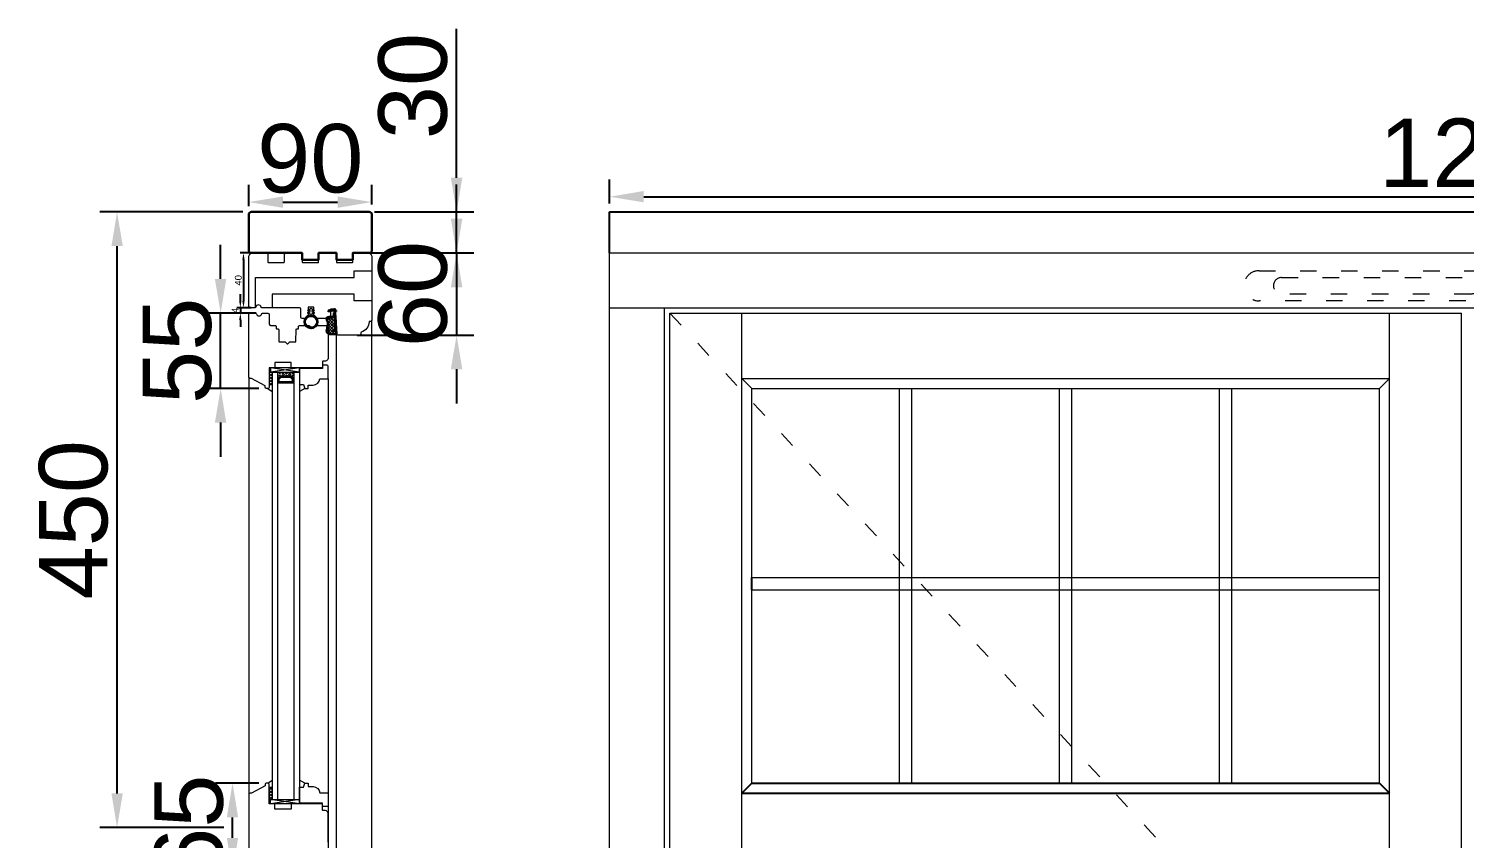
# Model space of a CAD drawing. Header units: millimetres. Extents: x 0 to 182016, y 11 to 3710.
# Drawn here: x 1852 to 2901, y 2219 to 2811 of the extents above; entities that cross this region are included whole.
import ezdxf

# ---------------------------------------------------------------- set-up
doc = ezdxf.new("R2010")
doc.units = ezdxf.units.MM
doc.linetypes.add('ACAD_ISO03W100', pattern=[30, 12, -18])
for name, color, linetype, lineweight in [('Matmenys', 10, 'Continuous', 20), ('OTHER', 251, 'Continuous', 13), ('Stakta', 7, 'Continuous', 25), ('Testinės profilio linijos', 7, 'Continuous', 5)]:
    doc.layers.add(name, color=color, linetype=linetype, lineweight=lineweight)
doc.layers.add('Stiklo paketas', color=7, linetype='Continuous')
doc.styles.get("Standard").update_dxf_attribs({"font": 'arial.ttf'})
doc.dimstyles.new('2', dxfattribs={"dimscale": 2, "dimtxt": 2.5, "dimasz": 2.5, "dimexe": 1.25, "dimexo": 0.625, "dimtad": 1, "dimtxsty": 'Standard', "dimcen": 2.5, "dimadec": 0, "dimazin": 0, "dimtfac": 1, "dimtmove": 0, "dimatfit": 3, "dimfxl": 1, "dimarcsym": 0})
doc.dimstyles.new('Padidinti matmenys', dxfattribs={"dimscale": 10, "dimtxt": 5, "dimasz": 2.5, "dimexe": 1.25, "dimexo": 0.625, "dimtad": 1, "dimdec": 1, "dimtxsty": 'Standard', "dimcen": 2.5, "dimadec": 0, "dimazin": 0, "dimtfac": 1, "dimtdec": 1, "dimtmove": 0, "dimatfit": 3, "dimfxl": 1, "dimarcsym": 0})

# ---------------------------------------------------------------- blocks, each defined once
blk = doc.blocks.new('*D1320')
at = {"color": 0, "lineweight": -2, "transparency": 16777216}
for p, q in [((2276.9, 2683.4), (2276.9, 2700.8)), ((3556.9, 2683.4), (3556.9, 2700.8)), ((2301.9, 2688.3), (3531.9, 2688.3))]:
    blk.add_line(p, q, dxfattribs=at)
at = {"color": 0, "transparency": 16777216}
for points in [[(2301.9, 2692.5), (2301.9, 2684.2), (2276.9, 2688.3)], [(3531.9, 2692.5), (3531.9, 2684.2), (3556.9, 2688.3)]]:
    blk.add_solid(points, dxfattribs=at)
at = {"layer": 'Defpoints', "color": 0, "transparency": 16777216}
for p in [(3556.9, 2688.3), (2276.9, 2677.2), (3556.9, 2677.2)]:
    blk.add_point(p, dxfattribs=at)
at = {"color": 0, "lineweight": 5, "transparency": 16777216, "insert": (2916.9, 2720.1), "char_height": 50, "attachment_point": 5}
blk.add_mtext('1280', dxfattribs=at)
blk = doc.blocks.new('*D1327')
at = {"layer": 'Defpoints', "color": 0, "transparency": 16777216}
for p in [(2021.7, 2647.2), (2009.4, 2607.2), (2016.2, 2607.2)]:
    blk.add_point(p, dxfattribs=at)
at = {"layer": 'Matmenys', "color": 0, "lineweight": -2, "transparency": 16777216}
for p, q in [((2020.5, 2647.2), (2006.9, 2647.2)), ((2009.4, 2642.2), (2009.4, 2612.2)), ((2015, 2607.2), (2006.9, 2607.2))]:
    blk.add_line(p, q, dxfattribs=at)
at = {"layer": 'Matmenys', "color": 0, "transparency": 16777216}
for points in [[(2008.5, 2642.2), (2010.2, 2642.2), (2009.4, 2647.2)], [(2008.5, 2612.2), (2010.2, 2612.2), (2009.4, 2607.2)]]:
    blk.add_solid(points, dxfattribs=at)
at = {"layer": 'Matmenys', "color": 0, "lineweight": 5, "transparency": 16777216, "insert": (2005.6, 2627.2), "char_height": 5, "attachment_point": 5, "rotation": 90}
blk.add_mtext('40', dxfattribs=at)
blk = doc.blocks.new('*D1328')
at = {"color": 0, "lineweight": -2, "transparency": 16777216}
for p, q in [((2165.1, 2672.2), (2165.1, 2697.2)), ((2101, 2647.2), (2177.6, 2647.2)), ((2165.1, 2647.2), (2165.1, 2587.2)), ((2092.5, 2587.2), (2177.6, 2587.2)), ((2165.1, 2562.2), (2165.1, 2537.2))]:
    blk.add_line(p, q, dxfattribs=at)
at = {"color": 0, "transparency": 16777216}
for points in [[(2160.9, 2672.2), (2169.3, 2672.2), (2165.1, 2647.2)], [(2160.9, 2562.2), (2169.3, 2562.2), (2165.1, 2587.2)]]:
    blk.add_solid(points, dxfattribs=at)
at = {"layer": 'Defpoints', "color": 0, "transparency": 16777216}
for p in [(2094.7, 2647.2), (2086.2, 2587.2), (2165.1, 2587.2)]:
    blk.add_point(p, dxfattribs=at)
at = {"color": 0, "lineweight": 5, "transparency": 16777216, "insert": (2133.3, 2617.2), "char_height": 50, "attachment_point": 5, "rotation": 90}
blk.add_mtext('60', dxfattribs=at)
blk = doc.blocks.new('*D1329')
at = {"color": 0, "lineweight": -2, "transparency": 16777216}
for p, q in [((1992.7, 2628.2), (1992.7, 2653.2)), ((2018.7, 2603.2), (1980.2, 2603.2)), ((1992.7, 2548.2), (1992.7, 2603.2)), ((2020.5, 2548.2), (1980.2, 2548.2)), ((1992.7, 2523.2), (1992.7, 2498.2))]:
    blk.add_line(p, q, dxfattribs=at)
at = {"color": 0, "transparency": 16777216}
for points in [[(1988.5, 2628.2), (1996.8, 2628.2), (1992.7, 2603.2)], [(1988.5, 2523.2), (1996.8, 2523.2), (1992.7, 2548.2)]]:
    blk.add_solid(points, dxfattribs=at)
at = {"layer": 'Defpoints', "color": 0, "transparency": 16777216}
for p in [(1992.7, 2603.2), (2025, 2603.2), (2026.7, 2548.2)]:
    blk.add_point(p, dxfattribs=at)
at = {"color": 0, "lineweight": 5, "transparency": 16777216, "insert": (1961, 2575.7), "char_height": 50, "attachment_point": 5, "rotation": 90}
blk.add_mtext('55', dxfattribs=at)
blk = doc.blocks.new('*D1330')
at = {"color": 0, "lineweight": -2, "transparency": 16777216}
for p, q in [((2013.2, 2681.4), (2013.2, 2696.9)), ((2103.2, 2682.6), (2103.2, 2696.9)), ((2038.2, 2684.4), (2078.2, 2684.4))]:
    blk.add_line(p, q, dxfattribs=at)
at = {"color": 0, "transparency": 16777216}
for points in [[(2038.2, 2688.5), (2038.2, 2680.2), (2013.2, 2684.4)], [(2078.2, 2688.5), (2078.2, 2680.2), (2103.2, 2684.4)]]:
    blk.add_solid(points, dxfattribs=at)
at = {"layer": 'Defpoints', "color": 0, "transparency": 16777216}
for p in [(2013.2, 2675.2), (2103.2, 2684.4), (2103.2, 2676.3)]:
    blk.add_point(p, dxfattribs=at)
at = {"color": 0, "lineweight": 5, "transparency": 16777216, "insert": (2058.2, 2716.1), "char_height": 50, "attachment_point": 5}
blk.add_mtext('90', dxfattribs=at)
blk = doc.blocks.new('*D1331')
at = {"layer": 'Defpoints', "color": 0, "transparency": 16777216}
for p in [(2007.1, 2603.2), (2016.2, 2607.2), (2016.5, 2603.2)]:
    blk.add_point(p, dxfattribs=at)
at = {"layer": 'Matmenys', "color": 0, "lineweight": -2, "transparency": 16777216}
for p, q in [((2007.1, 2612.2), (2007.1, 2617.2)), ((2015, 2607.2), (2004.6, 2607.2)), ((2015.2, 2603.2), (2004.6, 2603.2)), ((2007.1, 2607.2), (2007.1, 2603.2)), ((2007.1, 2598.2), (2007.1, 2593.2))]:
    blk.add_line(p, q, dxfattribs=at)
at = {"layer": 'Matmenys', "color": 0, "transparency": 16777216}
for points in [[(2006.2, 2612.2), (2007.9, 2612.2), (2007.1, 2607.2)], [(2006.2, 2598.2), (2007.9, 2598.2), (2007.1, 2603.2)]]:
    blk.add_solid(points, dxfattribs=at)
at = {"layer": 'Matmenys', "color": 0, "lineweight": 5, "transparency": 16777216, "insert": (2003.3, 2605.2), "char_height": 5, "attachment_point": 5, "rotation": 90}
blk.add_mtext('4', dxfattribs=at)
blk = doc.blocks.new('*D1980')
at = {"color": 0, "lineweight": -2, "ltscale": 0.1, "transparency": 16777216}
for p, q in [((2165.1, 2702.2), (2165.1, 2811.1)), ((2105.2, 2677.2), (2177.6, 2677.2)), ((2165.1, 2647.2), (2165.1, 2677.2)), ((2105.2, 2647.2), (2177.6, 2647.2)), ((2165.1, 2622.2), (2165.1, 2597.2))]:
    blk.add_line(p, q, dxfattribs=at)
at = {"color": 0, "ltscale": 0.1, "transparency": 16777216}
for points in [[(2160.9, 2702.2), (2169.3, 2702.2), (2165.1, 2677.2)], [(2160.9, 2622.2), (2169.3, 2622.2), (2165.1, 2647.2)]]:
    blk.add_solid(points, dxfattribs=at)
at = {"layer": 'Defpoints', "color": 0, "ltscale": 0.1, "transparency": 16777216}
for p in [(2098.9, 2677.2), (2165.1, 2677.2), (2098.9, 2647.2)]:
    blk.add_point(p, dxfattribs=at)
at = {"color": 0, "ltscale": 0.1, "transparency": 16777216, "insert": (2133.3, 2769.2), "char_height": 50, "attachment_point": 5, "rotation": 90}
blk.add_mtext('30', dxfattribs=at)
blk = doc.blocks.new('tv')
at = {"linetype": 'ACAD_ISO03W100', "lineweight": 5}
for p, q in [((29400.1, 41533.7), (29731.1, 41533.7)), ((29731.1, 41511.7), (29400.1, 41511.7))]:
    blk.add_line(p, q, dxfattribs=at)
for points in [[(29416.6, 41528.7), (29554.6, 41528.7, -1), (29554.6, 41516.7), (29416.6, 41516.7, -1)], [(29576.6, 41516.7, -1), (29576.6, 41528.7), (29714.6, 41528.7, -1), (29714.6, 41516.7)]]:
    blk.add_lwpolyline(points, format="xyb", close=True, dxfattribs=at)
for centre, start, end in [((29400.1, 41522.7), 90, 270), ((29731.1, 41522.7), 270, 90)]:
    blk.add_arc(centre, 11, start, end, dxfattribs=at)
blk = doc.blocks.new('*D2002')
at = {"color": 0, "lineweight": -2, "ltscale": 0.1, "transparency": 16777216}
for p, q in [((2020.5, 2259.7), (1988.9, 2259.7)), ((2001.4, 2219.7), (2001.4, 2234.7)), ((2020.5, 2194.7), (1988.9, 2194.7))]:
    blk.add_line(p, q, dxfattribs=at)
at = {"color": 0, "ltscale": 0.1, "transparency": 16777216}
for points in [[(1997.2, 2234.7), (2005.5, 2234.7), (2001.4, 2259.7)], [(1997.2, 2219.7), (2005.5, 2219.7), (2001.4, 2194.7)]]:
    blk.add_solid(points, dxfattribs=at)
at = {"layer": 'Defpoints', "color": 0, "ltscale": 0.1, "transparency": 16777216}
for p in [(2001.4, 2259.7), (2026.7, 2259.7), (2026.7, 2194.7)]:
    blk.add_point(p, dxfattribs=at)
at = {"color": 0, "ltscale": 0.1, "transparency": 16777216, "insert": (1969.6, 2227.2), "char_height": 50, "attachment_point": 5, "rotation": 90}
blk.add_mtext('65', dxfattribs=at)
blk = doc.blocks.new('*D2003')
at = {"color": 0, "lineweight": -2, "ltscale": 0.1, "transparency": 16777216}
for p, q in [((2009, 2677.2), (1904.5, 2677.2)), ((1917, 2252.2), (1917, 2652.2)), ((1995.1, 2227.2), (1904.5, 2227.2))]:
    blk.add_line(p, q, dxfattribs=at)
at = {"color": 0, "ltscale": 0.1, "transparency": 16777216}
for points in [[(1912.9, 2652.2), (1921.2, 2652.2), (1917, 2677.2)], [(1912.9, 2252.2), (1921.2, 2252.2), (1917, 2227.2)]]:
    blk.add_solid(points, dxfattribs=at)
at = {"layer": 'Defpoints', "color": 0, "ltscale": 0.1, "transparency": 16777216}
for p in [(1917, 2677.2), (2015.2, 2677.2), (2001.4, 2227.2)]:
    blk.add_point(p, dxfattribs=at)
at = {"color": 0, "ltscale": 0.1, "transparency": 16777216, "insert": (1885.3, 2452.2), "char_height": 50, "attachment_point": 5, "rotation": 90}
blk.add_mtext('450', dxfattribs=at)

msp = doc.modelspace()

# ---------------------------------------------------------------- hatches: boundary and pattern name
at = {"lineweight": 0, "ltscale": 0.5}
h = msp.add_hatch(dxfattribs=at)
h.set_pattern_fill('ANSI37', color=256, scale=0.5, style=0)
h.set_pattern_definition([(45, (2028.236, 2563.6922), (-1.12253, 1.12253), []), (135, (2028.236, 2563.6922), (-1.12253, -1.12253), [])])
h.paths.add_polyline_path([(2030.2360069, 2551.1922216), (2030.2360069, 2560.1922216), (2028.2360069, 2560.1922216), (2028.2360069, 2551.1922216)])
at = {"lineweight": 0}
h = msp.add_hatch(dxfattribs=at)
h.set_pattern_fill('HEX', color=256, scale=0.25, style=0)
h.set_pattern_definition([(360, (-10873.173, 20907.4632), (-7e-16, -1.374815), [0.79375, -1.5875]), (240, (-10873.173, 20907.4632), (-1.190624716, 0.6874075), [0.79375, -1.5875]), (300, (-10872.3792, 20907.4632), (-1.190624716, -0.6874075), [0.79375, -1.5875])])
h.paths.add_polyline_path([(2034.2352978, 2560.1922216), (2034.2352978, 2555.1922216), (2036.2352978, 2557.1922216), (2044.2352978, 2557.1922216), (2046.2352978, 2555.1922216), (2046.2360069, 2560.1922216)])
h = msp.add_hatch(dxfattribs=at)
h.set_pattern_fill('JIS_WOOD', color=256, style=0)
h.set_pattern_definition([(315, (-10873.173, 20907.46325), (-0.5, -0.5), [])])
h.paths.add_polyline_path([(2044.2352978, 2557.1922216), (2036.2352978, 2557.1922216), (2034.2352978, 2555.1922216), (2034.2352978, 2552.1922216), (2046.2718804, 2552.1744882), (2046.2352978, 2555.1922216)])
h.paths.add_polyline_path([(2036.6495114, 2556.1922216), (2043.8210843, 2556.1922216), (2045.2352978, 2554.7780081), (2045.2352978, 2553.1922216), (2035.2352978, 2553.1922216), (2035.2352978, 2554.7780081)], flags=16)
at = {"lineweight": 0, "ltscale": 0.5}
h = msp.add_hatch(dxfattribs=at)
h.set_pattern_fill('ANSI37', color=256, scale=0.5, style=0)
h.set_pattern_definition([(45, (2028.236, 1203.8163), (-1.122532, 1.122532), []), (135, (2028.236, 1203.8163), (-1.122532, -1.122532), [])])
h.paths.add_polyline_path([(2030.2360073, 2256.6690019), (2030.2360073, 2247.6690019), (2028.2360073, 2247.6690019), (2028.2360073, 2256.6690019)])
at = {"layer": 'Matmenys'}
h = msp.add_hatch(dxfattribs=at)
h.set_pattern_fill('ANSI37', color=252, scale=0.5, angle=-180, style=0)
h.set_pattern_definition([(225, (-153592.0601, -1098018.8803), (1.1225320151, -1.1225320151), []), (315, (-153592.0601, -1098018.8803), (1.1225320151, 1.1225320151), [])])
edge = h.paths.add_edge_path()
edge.add_arc((2076.3557368, 2590.7063735), 0.1, 273.5893456117, 363.5893456117, ccw=False)
edge.add_line((2076.3619973, 2590.6065696), (2074.8143115, 2590.5094864))
edge.add_arc((2074.8299628, 2590.2599768), 0.25, 93.5893456117, 273.5893456117)
edge.add_line((2074.845614, 2590.0104672), (2076.8923189, 2590.1388529))
edge.add_arc((2076.8860584, 2590.2386567), 0.1, 273.5893456117, 363.589345619)
edge.add_line((2076.9858623, 2590.2449172), (2077.0615053, 2590.2496622))
edge.add_line((2077.0615053, 2590.2496622), (2077.1858196, 2588.2678613))
edge.add_spline(control_points=[(2077.1858196, 2588.2678613), (2077.1740173, 2588.1887028), (2077.1628418, 2588.1187111), (2077.1410479, 2588.0349603), (2077.131662, 2588.011396), (2077.1189672, 2587.987513), (2077.1127179, 2587.9794534), (2077.0871291, 2587.9549655), (2077.0578921, 2587.9360727), (2076.9535723, 2587.9023693), (2076.8806401, 2587.8892474), (2076.627657, 2587.8695452), (2076.4138229, 2587.8800435), (2075.9713445, 2587.8993717), (2075.7520156, 2587.9038471), (2075.3321247, 2587.9049232), (2075.1290386, 2587.9018913), (2074.5388312, 2587.8891808), (2074.1707811, 2587.8760044), (2073.4175997, 2587.8762661), (2073.0408498, 2587.8947624), (2072.4477454, 2587.9979488), (2072.2201744, 2588.0578428), (2071.8230732, 2588.2108784), (2071.6512856, 2588.2936278), (2071.3101178, 2588.497628), (2071.1439152, 2588.6177428), (2070.8527554, 2588.8851879), (2070.7291754, 2589.0328616), (2070.5694567, 2589.3140461), (2070.5219027, 2589.4493424), (2070.4622978, 2589.7506412), (2070.4515944, 2589.9142412), (2070.4653383, 2590.498838), (2070.5600926, 2590.9627536), (2070.7318348, 2591.8552497), (2070.8155294, 2592.2823299), (2071.0267157, 2593.3606785), (2071.1604498, 2594.0187291), (2071.2853758, 2595.011831), (2071.3158697, 2595.3154322), (2071.3402051, 2595.9374758), (2071.3326644, 2596.2533798), (2071.24778, 2596.8025881), (2071.1864414, 2597.0386715), (2071.0139811, 2597.4393229), (2070.9191326, 2597.5979554), (2070.7348642, 2597.8966142), (2070.6450067, 2598.0380715), (2070.4889236, 2598.3398543), (2070.4189535, 2598.5049071), (2070.2992223, 2598.8700288), (2070.2562197, 2599.0709789), (2070.232321, 2599.4103955), (2070.2455268, 2599.552381), (2070.3055661, 2599.7476017), (2070.3423062, 2599.8129295), (2070.4508554, 2599.9396528), (2070.5229215, 2599.9988307), (2070.7870091, 2600.1559082), (2071.0281174, 2600.2374079), (2071.5785284, 2600.3540252), (2071.8867235, 2600.3905567), (2072.4829413, 2600.4438282), (2072.7704923, 2600.4630506), (2073.3009821, 2600.5064101), (2073.5492406, 2600.5285463), (2073.9540429, 2600.5647606), (2074.1114462, 2600.578847), (2074.4353786, 2600.6069691), (2074.6136958, 2600.6220052), (2074.9165629, 2600.6902902), (2075.0343849, 2600.7259252), (2075.2468637, 2600.821522), (2075.3407785, 2600.8746689), (2075.4859722, 2600.9933096), (2075.5409904, 2601.0489319), (2075.6300823, 2601.1726991), (2075.6629617, 2601.2363261), (2075.7111299, 2601.3551902), (2075.7280111, 2601.4122672), (2075.7539551, 2601.5128476), (2075.7636726, 2601.5572432), (2075.7727086, 2601.5982395)], knot_values=[0, 0, 0, 0, 0.2245066002, 0.2245066002, 0.377043448, 0.377043448, 0.5295802957, 0.5295802957, 0.8082977366, 0.8082977366, 1.0870151774, 1.0870151774, 1.6244414062, 1.6244414062, 2.161867635, 2.161867635, 2.6992938638, 2.6992938638, 3.7741463214, 3.7741463214, 5.0334406395, 5.0334406395, 5.8656302806, 5.8656302806, 6.5060139406, 6.5060139406, 7.1463976006, 7.1463976006, 7.7996240151, 7.7996240151, 8.3563201169, 8.3563201169, 8.9130162187, 8.9130162187, 10.239934143, 10.239934143, 11.5668520673, 11.5668520673, 13.5970761059, 13.5970761059, 14.4582175179, 14.4582175179, 15.3193589298, 15.3193589298, 15.9856015553, 15.9856015553, 16.5061017172, 16.5061017172, 17.0266018791, 17.0266018791, 17.547102041, 17.547102041, 18.1672448488, 18.1672448488, 18.7176261004, 18.7176261004, 19.1465766047, 19.1465766047, 19.5755271091, 19.5755271091, 20.3898249977, 20.3898249977, 21.2041228863, 21.2041228863, 21.9655448497, 21.9655448497, 22.7269668131, 22.7269668131, 23.2229068178, 23.2229068178, 23.7188468224, 23.7188468224, 24.0184411081, 24.0184411081, 24.2549295987, 24.2549295987, 24.4119994701, 24.4119994701, 24.5501072405, 24.5501072405, 24.6882150108, 24.6882150108, 24.8099116426, 24.8099116426, 24.8099116426, 24.8099116426], degree=3, periodic=0)
edge.add_line((2075.7727086, 2601.5982395), (2076.4555406, 2590.712634))

# ---------------------------------------------------------------- linework, layer by layer
at = {"ltscale": 0.1}
for p, q in [((2276.9296579, 2677.192222), (3556.9074518, 2677.192222)), ((2276.9296579, 2647.192222), (2276.9296579, 2677.192222)), ((2380.9296583, 2400.9256242), (2380.9296583, 2409.9256242)), ((2380.9296583, 2259.6690019), (2839.418555, 2259.6690019)), ((2373.612564, 2252.3519076), (2846.7356494, 2252.3519076))]:
    msp.add_line(p, q, dxfattribs=at)
at = {"lineweight": 5}
for p, q in [((2276.9296579, 2647.192222), (3556.9074518, 2647.192222)), ((2276.9296579, 1347.5116013), (2276.9296579, 2647.192222)), ((2276.9296579, 2607.1922216), (3556.9074518, 2607.1922216)), ((2316.9296579, 1347.5116013), (2316.9296579, 2607.1922216)), ((2320.9296579, 2603.1922216), (2899.418555, 2603.1922216)), ((2320.9296579, 1354.9617728), (2320.9296579, 2603.1922216)), ((2373.612564, 1354.9617728), (2373.612564, 2603.1922216)), ((2846.7356494, 1354.9617728), (2846.7356494, 2603.1922216)), ((2899.418555, 1354.9617728), (2899.418555, 2603.1922216)), ((2373.612564, 2555.5093159), (2846.7356494, 2555.5093159)), ((2380.9296583, 2548.1922216), (2373.612564, 2555.5093159)), ((2839.418555, 2548.1922216), (2846.7356494, 2555.5093159)), ((2380.9296583, 2548.1922216), (2839.418555, 2548.1922216)), ((2380.9296583, 2259.6690019), (2380.9296583, 2548.1922216)), ((2488.8046583, 2259.6690019), (2488.8046583, 2548.1922216)), ((2497.8046583, 2259.6690019), (2497.8046583, 2548.1922216)), ((2605.6796583, 2259.6690019), (2605.6796583, 2548.1922216)), ((2614.6796583, 2259.6690019), (2614.6796583, 2548.1922216)), ((2722.5546583, 2259.6690019), (2722.5546583, 2548.1922216)), ((2731.5546583, 2259.6690019), (2731.5546583, 2548.1922216)), ((2839.418555, 2259.6690019), (2839.418555, 2548.1922216)), ((2380.9296583, 2409.9256242), (2839.418555, 2409.9256242)), ((2380.9296583, 2400.9256242), (2839.418555, 2400.9256242))]:
    msp.add_line(p, q, dxfattribs=at)
for p, q in [((2075.4933419, 2606.0518615), (2071.1462514, 2605.068415)), ((2071.1462514, 2605.068415), (2071.3669062, 2604.093063)), ((2074.5869128, 2604.8215282), (2071.3669062, 2604.093063)), ((2075.5250485, 2605.546399), (2074.4765853, 2605.3092042)), ((2074.4765853, 2605.3092042), (2074.5869128, 2604.8215282)), ((2075.9831221, 2606.2304498), (2075.4841029, 2606.1991474)), ((2075.4841029, 2606.1991474), (2075.4933419, 2606.0518615)), ((2075.5250485, 2605.546399), (2076.4555406, 2590.712634)), ((2077.0495868, 2605.2001086), (2075.9831221, 2606.2304498)), ((2076.0287422, 2605.5031811), (2076.9858623, 2590.2449172)), ((2077.0964848, 2604.4524679), (2076.0287422, 2605.5031811)), ((2077.0495868, 2605.2001086), (2077.0964848, 2604.4524679)), ((2076.3619973, 2590.6065696), (2074.8143115, 2590.5094864)), ((2076.8923189, 2590.1388529), (2074.845614, 2590.0104672)), ((2076.9858623, 2590.2449172), (2077.0615053, 2590.2496622))]:
    msp.add_line(p, q)
at = {"color": 1}
for p, q in [((2075.4797404, 2601.6628123), (2075.3693109, 2603.4232636)), ((2077.1858196, 2588.2678613), (2076.2301624, 2603.502806)), ((2077.4825397, 2588.223621), (2076.521245, 2603.5484365))]:
    msp.add_line(p, q, dxfattribs=at)
at = {"linetype": 'ACAD_ISO03W100', "lineweight": 5}
msp.add_line((2320.9296579, 2603.1922216), (2899.418555, 1979.0769972), dxfattribs=at)
at = {"lineweight": 0}
for p, q in [((2050.2352978, 2560.1922216), (2029.2352978, 2563.1922216)), ((2050.2352978, 2563.1922216), (2029.2352978, 2560.1922216)), ((2028.2360069, 2551.1922216), (2030.2360069, 2551.1922216)), ((2027.2360069, 2548.1922216), (2030.2360069, 2545.9055565)), ((2054.2360069, 2548.1922216), (2050.2360069, 2545.9055565)), ((2027.2360073, 2259.6690019), (2030.2360073, 2261.955667)), ((2028.2360073, 2256.6690019), (2030.2360073, 2256.6690019)), ((2054.2360073, 2259.6690019), (2050.2360073, 2261.955667)), ((2028.2360073, 2247.6690019), (2031.2360073, 2247.6690019)), ((2050.2352983, 2247.6690019), (2029.2352983, 2244.6690019)), ((2050.2352983, 2244.6690019), (2029.2352983, 2247.6690019))]:
    msp.add_line(p, q, dxfattribs=at)
at = {"lineweight": 9}
for p, q in [((2030.2360069, 2560.1921365), (2030.2360069, 2247.6690019)), ((2034.2360069, 2560.1921365), (2034.2360069, 2247.6690019)), ((2046.2360069, 2560.1921365), (2046.2360069, 2247.6690019)), ((2050.2360069, 2560.1921365), (2050.2360069, 2247.6690019)), ((2071.2360069, 2555.1922216), (2071.2360069, 1402.9617728))]:
    msp.add_line(p, q, dxfattribs=at)
at = {"lineweight": 30}
msp.add_lwpolyline([(2015.2447719, 2647.192222), (2051.4947727, 2647.192222), (2052.2447719, 2647.192222), (2052.2447719, 2642.192222), (2064.2447719, 2642.192222), (2064.2447719, 2647.192222), (2076.4947727, 2647.192222), (2077.2447719, 2647.192222), (2077.2447719, 2642.192222), (2089.2447719, 2642.192222), (2089.2447719, 2647.192222), (2101.2447719, 2647.192222, 0.4142135624), (2103.2447719, 2649.192222), (2103.2447719, 2675.192222), (2103.2447719, 2675.192222, 0.4142135624), (2101.2447719, 2677.192222), (2015.2447719, 2677.192222, 0.4142135624), (2013.2447719, 2675.192222), (2013.2447719, 2649.192222, 0.4142135624)], format="xyb", close=True, dxfattribs=at)
at = {"lineweight": 5}
msp.add_lwpolyline([(2018.2445699, 2607.1922216), (2018.2445699, 2629.1922216), (2090.2447719, 2629.1922216), (2090.2447719, 2634.1922216), (2103.2447719, 2634.1922216), (2103.2447719, 2612.1922216), (2090.2447719, 2612.1922216), (2090.2447719, 2617.1922216), (2030.2445699, 2617.1922216), (2030.2445699, 2607.1922216)], dxfattribs=at)
at = {"lineweight": 0}
for points in [[(2050.2352978, 2563.1922216), (2029.2352978, 2563.1922216), (2029.2352978, 2560.1922216), (2050.2352978, 2560.1922216)], [(2044.2352978, 2557.1922216), (2036.2352978, 2557.1922216), (2034.2352978, 2555.1922216), (2034.2352978, 2552.1922216), (2046.2352978, 2552.1922216), (2046.2352978, 2555.1922216)], [(2043.8210843, 2556.1922216), (2036.6495114, 2556.1922216), (2035.2352978, 2554.7780081), (2035.2352978, 2553.1922216), (2045.2352978, 2553.1922216), (2045.2352978, 2554.7780081)], [(2050.2352983, 2244.6690019), (2029.2352983, 2244.6690019), (2029.2352983, 2247.6690019), (2050.2352983, 2247.6690019)]]:
    msp.add_lwpolyline(points, close=True, dxfattribs=at)
for points in [[(2065.2360069, 2555.1922216), (2071.2360069, 2555.1922216), (2071.2360069, 2564.1922216, 0.4142135624), (2070.2360069, 2565.1922216), (2067.2360069, 2565.1922216), (2067.2360069, 2562.6922216), (2050.2360069, 2562.6922216), (2050.2360069, 2551.1922216), (2053.2360069, 2551.1922216), (2054.2360069, 2548.1922216), (2056.7360069, 2548.1922216), (2056.7360069, 2550.6922216), (2060.2610697, 2550.6922216, 0.3851703882), (2065.2360069, 2555.1922216)], [(2065.2360073, 2252.6690019), (2071.2360073, 2252.6690019), (2071.2360073, 2243.6690019, -0.4142135624), (2070.2360073, 2242.6690019), (2067.2360073, 2242.6690019), (2067.2360073, 2245.1690019), (2050.2360073, 2245.1690019), (2050.2360073, 2256.6690019), (2053.2360073, 2256.6690019), (2054.2360073, 2259.6690019), (2056.7360073, 2259.6690019), (2056.7360073, 2257.1690019), (2060.2610702, 2257.1690019, -0.3851703882), (2065.2360073, 2252.6690019)]]:
    msp.add_lwpolyline(points, format="xyb", dxfattribs=at)
at = {"ltscale": 0.1}
for points in [[(2373.612564, 2252.3519076), (2380.9296583, 2259.6690019)], [(2839.418555, 2259.6690019), (2846.7356494, 2252.3519076)]]:
    msp.add_lwpolyline(points, dxfattribs=at)
at = {"color": 18, "linetype": 'ByBlock', "true_color": 0x000000}
for radius in [4.85, 4.25]:
    msp.add_circle((2058.7349414, 2596.8661488), radius, dxfattribs=at)
for centre, radius, start, end in [((2074.8299628, 2590.2599768), 0.25, 93.5893456106, 273.5893456106), ((2076.3557368, 2590.7063735), 0.1, 273.5893456106, 3.5893456092), ((2076.8860584, 2590.2386567), 0.1, 273.5893456106, 3.5893456092)]:
    msp.add_arc(centre, radius, start, end)
at = {"color": 1}
msp.add_spline([(2077.4825397, 2588.223621), (2077.392043, 2587.8621207), (2076.1181845, 2587.5925798), (2071.4258115, 2588.0809691), (2070.3358053, 2589.1241669), (2070.3171888, 2591.2876388), (2070.6475627, 2592.9856786), (2070.9944791, 2595.1511195), (2070.7950503, 2597.1878411), (2070.3188813, 2598.0160859), (2070.038618, 2599.870626), (2072.7507965, 2600.7630719), (2074.2296721, 2600.8902395), (2074.91694, 2601.0082108), (2075.3588254, 2601.3104165), (2075.4797404, 2601.6628123)], degree=3, dxfattribs=at)
msp.add_open_spline([(2077.1858196, 2588.2678613), (2077.1740173, 2588.1887028), (2077.1628418, 2588.1187111), (2077.1410479, 2588.0349603), (2077.131662, 2588.011396), (2077.1189672, 2587.987513), (2077.1127179, 2587.9794534), (2077.0871291, 2587.9549655), (2077.0578921, 2587.9360727), (2076.9535723, 2587.9023693), (2076.8806401, 2587.8892474), (2076.627657, 2587.8695452), (2076.4138229, 2587.8800435), (2075.9713445, 2587.8993717), (2075.7520156, 2587.9038471), (2075.3321247, 2587.9049232), (2075.1290386, 2587.9018913), (2074.5388312, 2587.8891808), (2074.1707811, 2587.8760044), (2073.4175997, 2587.8762661), (2073.0408498, 2587.8947624), (2072.4477454, 2587.9979488), (2072.2201744, 2588.0578428), (2071.8230732, 2588.2108784), (2071.6512856, 2588.2936278), (2071.3101178, 2588.497628), (2071.1439152, 2588.6177428), (2070.8527554, 2588.8851879), (2070.7291754, 2589.0328616), (2070.5694567, 2589.3140461), (2070.5219027, 2589.4493424), (2070.4622978, 2589.7506412), (2070.4515944, 2589.9142412), (2070.4653383, 2590.498838), (2070.5600926, 2590.9627536), (2070.7318348, 2591.8552497), (2070.8155294, 2592.2823299), (2071.0267157, 2593.3606785), (2071.1604498, 2594.0187291), (2071.2853758, 2595.011831), (2071.3158697, 2595.3154322), (2071.3402051, 2595.9374758), (2071.3326644, 2596.2533798), (2071.24778, 2596.8025881), (2071.1864414, 2597.0386715), (2071.0139811, 2597.4393229), (2070.9191326, 2597.5979554), (2070.7348642, 2597.8966142), (2070.6450067, 2598.0380715), (2070.4889236, 2598.3398543), (2070.4189535, 2598.5049071), (2070.2992223, 2598.8700288), (2070.2562197, 2599.0709789), (2070.232321, 2599.4103955), (2070.2455268, 2599.552381), (2070.3055661, 2599.7476017), (2070.3423062, 2599.8129295), (2070.4508554, 2599.9396528), (2070.5229215, 2599.9988307), (2070.7870091, 2600.1559082), (2071.0281174, 2600.2374079), (2071.5785284, 2600.3540252), (2071.8867235, 2600.3905567), (2072.4829413, 2600.4438282), (2072.7704923, 2600.4630506), (2073.3009821, 2600.5064101), (2073.5492406, 2600.5285463), (2073.9540429, 2600.5647606), (2074.1114462, 2600.578847), (2074.4353786, 2600.6069691), (2074.6136958, 2600.6220052), (2074.9165629, 2600.6902902), (2075.0343849, 2600.7259252), (2075.2468637, 2600.821522), (2075.3407785, 2600.8746689), (2075.4859722, 2600.9933096), (2075.5409904, 2601.0489319), (2075.6300823, 2601.1726991), (2075.6629617, 2601.2363261), (2075.7111299, 2601.3551902), (2075.7280111, 2601.4122672), (2075.7539551, 2601.5128476), (2075.7636726, 2601.5572432), (2075.7727086, 2601.5982395)], degree=3, knots=[0, 0, 0, 0, 0.2245066002, 0.2245066002, 0.377043448, 0.377043448, 0.5295802957, 0.5295802957, 0.8082977366, 0.8082977366, 1.0870151774, 1.0870151774, 1.6244414062, 1.6244414062, 2.161867635, 2.161867635, 2.6992938638, 2.6992938638, 3.7741463214, 3.7741463214, 5.0334406395, 5.0334406395, 5.8656302806, 5.8656302806, 6.5060139406, 6.5060139406, 7.1463976006, 7.1463976006, 7.7996240151, 7.7996240151, 8.3563201169, 8.3563201169, 8.9130162187, 8.9130162187, 10.239934143, 10.239934143, 11.5668520673, 11.5668520673, 13.5970761059, 13.5970761059, 14.4582175179, 14.4582175179, 15.3193589298, 15.3193589298, 15.9856015553, 15.9856015553, 16.5061017172, 16.5061017172, 17.0266018791, 17.0266018791, 17.547102041, 17.547102041, 18.1672448488, 18.1672448488, 18.7176261004, 18.7176261004, 19.1465766047, 19.1465766047, 19.5755271091, 19.5755271091, 20.3898249977, 20.3898249977, 21.2041228863, 21.2041228863, 21.9655448497, 21.9655448497, 22.7269668131, 22.7269668131, 23.2229068178, 23.2229068178, 23.7188468224, 23.7188468224, 24.0184411081, 24.0184411081, 24.2549295987, 24.2549295987, 24.4119994701, 24.4119994701, 24.5501072405, 24.5501072405, 24.6882150108, 24.6882150108, 24.8099116426, 24.8099116426, 24.8099116426, 24.8099116426], dxfattribs=at)
at = {"layer": 'OTHER'}
msp.add_lwpolyline([(2058.1249153, 2601.6693587), (2058.1249153, 2603.0852675), (2056.4796339, 2603.0852675), (2056.4796339, 2603.6109496), (2058.1249153, 2604.3542906), (2058.1249153, 2605.1469103), (2056.4796339, 2605.1469103), (2056.4796339, 2605.3658011), (2058.7349414, 2606.8686823), (2060.9902489, 2605.3658011), (2060.9902489, 2605.1469103), (2059.3449676, 2605.1469103), (2059.3449676, 2604.3542906), (2060.9902489, 2603.6109496), (2060.9902489, 2603.0852675), (2059.3449676, 2603.0852675), (2059.3449676, 2601.6693587)], dxfattribs=at)
at = {"layer": 'Stakta', "color": 18, "lineweight": 5, "true_color": 0x000000}
for points in [[(2063.5481134, 2599.1922216, -0.2720281141), (2063.1113491, 2599.4488352, 0.164173551), (2060.7437064, 2601.5975463), (2060.7437064, 2607.6922216), (2056.7437064, 2607.6922216), (2056.7437064, 2601.5975463, 0.164173551), (2054.3760636, 2599.4488352, -0.2720281141), (2053.9392993, 2599.1922216), (2052.305898, 2599.1922216, -0.4116598905), (2051.3059361, 2600.1834951), (2051.2534226, 2606.2009482, 0.4116598905), (2050.2534607, 2607.1922216), (2022.6942616, 2607.1922216, -0.3563939587), (2022.2043637, 2607.5922216, 0.8164965809), (2018.2851801, 2607.5922216, -0.3563939587), (2017.7952822, 2607.1922216), (2014.7447719, 2607.1922216, -0.4142135624), (2013.2447719, 2608.6922216), (2013.2447719, 2644.192222, -0.4142135624), (2016.2447719, 2647.192222), (2026.2447719, 2647.192222, -0.4142135624), (2027.2447719, 2646.192222), (2027.2447719, 2640.692222, 0.4142135624), (2027.7447719, 2640.192222), (2038.7447719, 2640.192222, 0.4142135624), (2039.2447719, 2640.692222), (2039.2447719, 2645.992222, -0.4142135624), (2040.2447719, 2646.992222), (2051.2447719, 2646.992222, -0.4142135624), (2052.2447719, 2645.992222), (2052.2447719, 2640.692222, 0.4142135624), (2052.7447719, 2640.192222), (2063.7447719, 2640.192222, 0.4142135624), (2064.2447719, 2640.692222), (2064.2447719, 2645.992222, -0.4142135624), (2065.2447719, 2646.992222), (2076.2447719, 2646.992222, -0.4142135624), (2077.2447719, 2645.992222), (2077.2447719, 2640.692222, 0.4142135624), (2077.7447719, 2640.192222), (2088.7447719, 2640.192222, 0.4142135624), (2089.2447719, 2640.692222), (2089.2447719, 2646.192222, -0.4142135624), (2090.2447719, 2647.192222), (2100.2447719, 2647.192222, -0.4142135624), (2103.2447719, 2644.192222), (2103.2447719, 2598.1922216, -0.4142135624), (2102.2447719, 2597.1922216), (2101.5354452, 2597.1922216, 0.4001549105), (2101.2357942, 2596.906687, -0.3090857966), (2095.4475109, 2589.2573763, 0.3199404334), (2095.2428811, 2588.9755532), (2095.2359689, 2588.1834951, -0.4116598905), (2094.2360069, 2587.1922216), (2078.3408055, 2587.1922216, -0.4116598905), (2077.3408436, 2588.1834951), (2077.2534226, 2598.2009482, 0.2023892741), (2076.9447719, 2598.9147788), (2076.9447719, 2606.1922216), (2072.9447719, 2606.1922216), (2072.9447719, 2599.1922216)], [(2033.6257136, 2591.6922216), (2034.6788352, 2591.6922216, -0.4091108014), (2035.178759, 2591.2009478), (2035.3308618, 2582.4869859, 0.4091108014), (2035.6308161, 2582.1922216), (2039.6546361, 2582.1922216, -0.1989123674), (2040.0081895, 2582.045775), (2041.2738749, 2580.7800896, 0.4142135624), (2041.698139, 2580.7800896), (2042.9638244, 2582.045775, -0.1989123674), (2043.3173778, 2582.1922216), (2047.3411978, 2582.1922216, 0.4091108014), (2047.6411521, 2582.4869859), (2047.7932548, 2591.2009478, -0.4091108014), (2048.2931787, 2591.6922216), (2049.3463003, 2591.6922216, 0.4040262259), (2049.6461176, 2591.9817518), (2049.7064578, 2593.7096714, -0.4040262258), (2050.2061533, 2594.1922216), (2057.2865172, 2594.1922216, -0.3563939587), (2057.7764152, 2593.7922216, 0.8164965809), (2061.6955987, 2593.7922216, -0.3563939587), (2062.1854967, 2594.1922216), (2070.2360069, 2594.1922216, -0.4142135624), (2071.2360069, 2593.1922216), (2071.2360069, 2570.1922216, -0.4142135624), (2069.2360069, 2568.1922216), (2067.5334003, 2568.1922216, 0.4116598905), (2067.2334117, 2567.8948396), (2067.196698, 2563.6878584, -0.4116598905), (2066.696717, 2563.1922216), (2044.76657, 2563.1922216, -0.4116598905), (2044.2665891, 2563.6878584), (2044.2386022, 2566.8948396, 0.4116598905), (2043.9386136, 2567.1922216), (2032.5334003, 2567.1922216, 0.4116598905), (2032.2334117, 2566.8948396), (2032.2054248, 2563.6878584, -0.4116598905), (2031.7054439, 2563.1922216), (2028.2360069, 2563.1922216), (2028.2360069, 2549.1922216, -0.4142135624), (2027.2360069, 2548.1922216), (2026.2447719, 2548.1922216, -0.4116598905), (2025.24481, 2549.1834951), (2025.2360069, 2550.1922216), (2015.3460787, 2555.4507897, 0.1227845609), (2015.1113429, 2555.5093159), (2014.2360069, 2555.5093159, -0.4142135624), (2013.2360069, 2556.5093159), (2013.2360069, 2602.1922216, -0.4142135624), (2014.2360069, 2603.1922216), (2018.2865172, 2603.1922216, -0.3563939587), (2018.7764152, 2602.7922216, 0.8164965809), (2022.6955987, 2602.7922216, -0.3563939587), (2023.1854967, 2603.1922216), (2027.1661539, 2603.1922216, -0.4116598905), (2028.1661159, 2602.2009482), (2028.2273562, 2595.1834951, 0.4116598905), (2029.2273182, 2594.1922216), (2032.7658436, 2594.1922216, -0.4040361542), (2033.2655561, 2593.7096714), (2033.3258963, 2591.9817518, 0.4040262258)]]:
    msp.add_lwpolyline(points, format="xyb", close=True, dxfattribs=at)
at = {"layer": 'Stiklo paketas', "lineweight": 5}
msp.add_lwpolyline([(2071.2360073, 2216.6690019), (2071.2360073, 2237.6690019, 0.4142135624), (2069.2360073, 2239.6690019), (2067.5334007, 2239.6690019, -0.4116598905), (2067.2334121, 2239.966384), (2067.1966983, 2244.1733652, 0.4116598905), (2066.6967174, 2244.6690019), (2044.2360073, 2244.6690019), (2044.2360073, 2240.6690019), (2032.2360073, 2240.6690019), (2032.2360073, 2244.6690019), (2028.2360073, 2244.6690019), (2028.2360073, 2258.6690019, 0.4142135624), (2027.2360073, 2259.6690019), (2026.2360073, 2259.6690019, 0.4142135624), (2025.2360073, 2258.6690019), (2025.2360073, 2257.6690019), (2015.2360073, 2252.3519076), (2014.2360073, 2252.3519076, 0.4142135624), (2013.2360073, 2251.3519076), (2013.2360073, 2203.6503757, 0.2773245441)], format="xyb", dxfattribs=at)
at = {"layer": 'Testinės profilio linijos', "lineweight": 5}
for p, q in [((2077.2360069, 1361.0302358), (2077.2360069, 2598.37824)), ((2103.2360071, 1361.1611677), (2103.2360059, 2598.0601039)), ((2013.2360075, 2556.5082462), (2013.2360069, 1400.980399))]:
    msp.add_line(p, q, dxfattribs=at)

# ---------------------------------------------------------------- block references
at = {"color": 1}
msp.add_blockref('tv', (-26648.6642773, -38899.4906216), dxfattribs=at)

# ---------------------------------------------------------------- dimensions: what is measured, and where the dimension line sits
at = {"color": 1, "ltscale": 0.1}
for base, p1, p2, picture, middle in [((2165.1039908, 2677.192222), (2098.9002836, 2647.192222), (2098.9002836, 2677.192222), '*D1980', (2133.3082882, 2769.1516354)), ((1917.0413785, 2677.192222), (2001.3606451, 2227.1690019), (2015.2447719, 2677.192222), '*D2003', (1885.2627291, 2452.180612))]:
    dim = msp.add_linear_dim(base=base, p1=p1, p2=p2, angle=90, dimstyle='Padidinti matmenys', dxfattribs=at)
    dim.commit()
    dim.dimension.update_dxf_attribs({"geometry": picture, "text_midpoint": middle})
at = {"color": 1, "lineweight": 5}
dim = msp.add_linear_dim(base=(2103.2447719, 2684.3631157), p1=(2013.2447719, 2675.192222), p2=(2103.2447719, 2676.3435327), dimstyle='Padidinti matmenys', dxfattribs=at)
dim.commit()
dim.dimension.update_dxf_attribs({"geometry": '*D1330', "text_midpoint": (2058.2447719, 2684.3631157), "dimtype": 160})
dim = msp.add_linear_dim(base=(3556.9074518, 2688.3307221), p1=(2276.9296579, 2677.192222), p2=(3556.9074518, 2677.192222), dimstyle='Padidinti matmenys', dxfattribs=at)
dim.commit()
dim.dimension.update_dxf_attribs({"geometry": '*D1320', "text_midpoint": (2916.9185549, 2720.1093715)})
for base, p1, p2, picture, middle in [((2165.1039908, 2587.1922216), (2094.7360069, 2647.1922216), (2086.2360069, 2587.1922216), '*D1328', (2165.1039908, 2617.1922216)), ((1992.6645034, 2603.1922216), (2026.7360069, 2548.1922216), (2024.9860069, 2603.1922216), '*D1329', (1992.6645034, 2575.6922216))]:
    dim = msp.add_linear_dim(base=base, p1=p1, p2=p2, angle=90, dimstyle='Padidinti matmenys', dxfattribs=at)
    dim.commit()
    dim.dimension.update_dxf_attribs({"geometry": picture, "text_midpoint": middle, "dimtype": 160})
at = {"color": 1, "ltscale": 0.1}
dim = msp.add_linear_dim(base=(2001.3606451, 2259.6690019), p1=(2026.7403898, 2194.6690019), p2=(2026.7360073, 2259.6690019), angle=90, dimstyle='Padidinti matmenys', dxfattribs=at)
dim.commit()
dim.dimension.update_dxf_attribs({"geometry": '*D2002', "text_midpoint": (2001.3606451, 2227.1690019), "dimtype": 160})
at = {"layer": 'Matmenys', "lineweight": 5}
for base, p1, p2, picture, middle in [((2009.3768126, 2607.1922216), (2021.7360069, 2647.1922216), (2016.2360069, 2607.1922216), '*D1327', (2009.3768126, 2627.1922216)), ((2007.0636149, 2603.1922216), (2016.2360069, 2607.1922216), (2016.4860069, 2603.1922216), '*D1331', (2007.0636149, 2605.1922216))]:
    dim = msp.add_linear_dim(base=base, p1=p1, p2=p2, angle=90, dimstyle='2', dxfattribs=at)
    dim.commit()
    dim.dimension.update_dxf_attribs({"geometry": picture, "text_midpoint": middle, "dimtype": 160})

doc.saveas('drawing.dxf')
